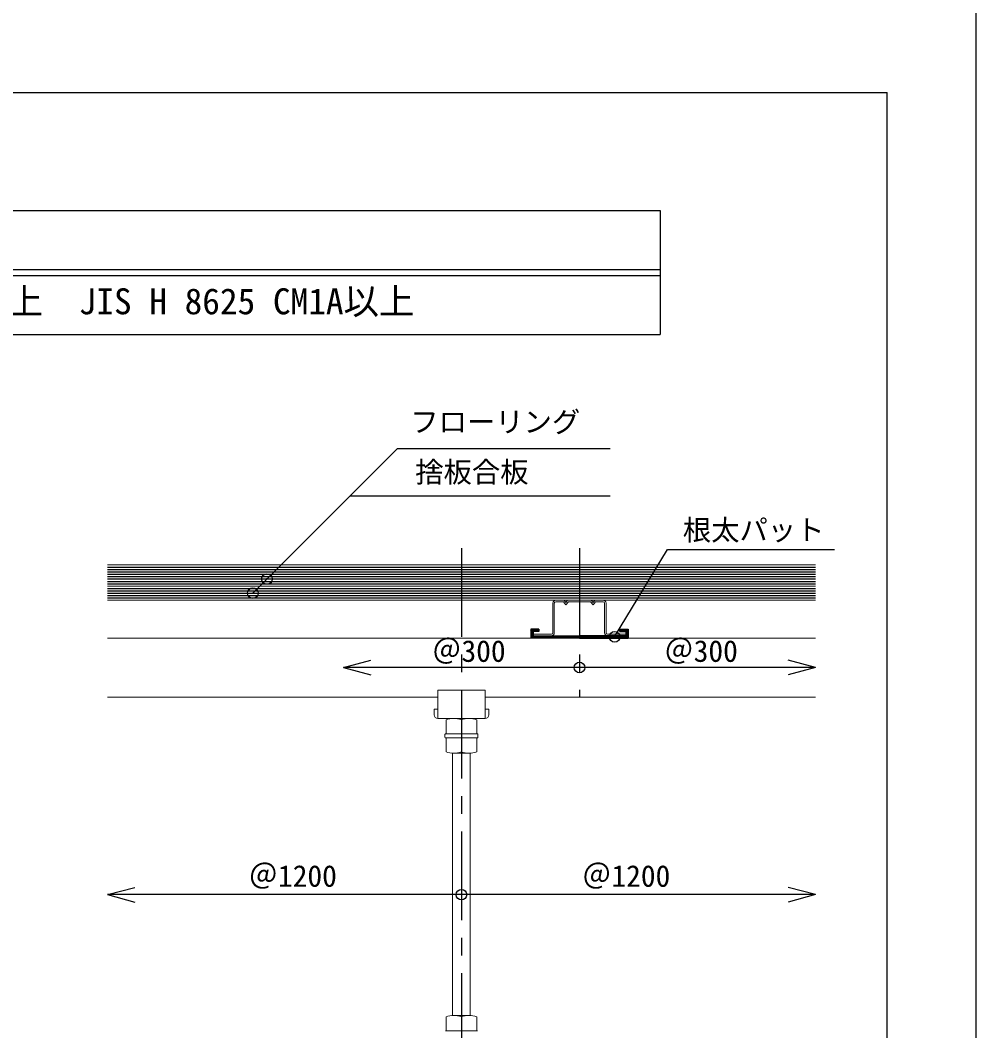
# Model space of a CAD drawing. Units: millimetres on the paper, enlarged 160 times, with parts at other scales. Extents: x -33008 to 32992, y -23168 to 22812.
# Drawn here: x 24356 to 32992, y -6624 to 2505 of the extents above; entities that cross this region are included whole.
import ezdxf
from ezdxf.enums import TextEntityAlignment as Align

# ---------------------------------------------------------------- set-up
doc = ezdxf.new("R2010")
doc.units = ezdxf.units.MM
doc.header["$LTSCALE"] = 160
doc.header["$PDMODE"] = 32
doc.header["$PDSIZE"] = 96
doc.linetypes.add('CHAIN1', pattern=[8, 5, -1, 1, -1])
for name, color, linetype in [('3-0_中心線', 4, 'CHAIN1'), ('3-2_太線１', 3, 'Continuous'), ('3-4_細線', 4, 'Continuous'), ('3-5_寸法', 7, 'Continuous'), ('3-6_文字', 7, 'Continuous'), ('F-1_中線', 7, 'Continuous')]:
    doc.layers.add(name, color=color, linetype=linetype)
doc.layers.add('3-1_中線', color=7, linetype='Continuous', lineweight=18)
doc.styles.add('ＭＳ ゴシック', font='')
doc.styles.get('ＭＳ ゴシック').set_extended_font_data('MS Gothic')

msp = doc.modelspace()

# ---------------------------------------------------------------- linework, layer by layer
at = {"layer": '3-0_中心線'}
for p, q in [((28343.4, -2264.4), (28343.4, -13081.3)), ((29410.1, -2264.4), (29410.1, -3609.3))]:
    msp.add_line(p, q, dxfattribs=at)
at = {"layer": '3-1_中線'}
for p, q in [((25143.4, -2414.7), (31543.4, -2414.7)), ((25143.4, -2606.7), (31543.4, -2606.7)), ((25143.4, -2734.7), (31543.4, -2734.7)), ((29195.7, -2734.7), (29271.4, -2734.7)), ((29624.5, -2734.7), (29548.8, -2734.7)), ((29170.1, -2760.3), (29170.1, -3029.1)), ((29182.9, -2760.3), (29182.9, -3029.1)), ((29265, -2747.5), (29195.7, -2747.5)), ((29555.2, -2747.5), (29624.5, -2747.5)), ((29637.3, -2760.3), (29637.3, -3029.1)), ((29650.1, -2760.3), (29650.1, -3029.1)), ((25143.4, -3076), (28636.8, -3076)), ((28636.8, -3076), (31543.4, -3076)), ((28990.9, -3041.9), (28990.9, -3054.7)), ((29157.3, -3041.9), (28990.9, -3041.9)), ((28990.9, -3054.7), (29157.3, -3054.7)), ((29829.3, -3054.7), (29662.9, -3054.7)), ((28556.8, -3547.5), (28130.1, -3547.5)), ((28130.1, -3547.5), (28130.1, -3803.5)), ((28556.8, -3803.5), (28556.8, -3547.5)), ((25143.4, -3609.3), (28130.1, -3609.3)), ((28556.8, -3609.3), (31543.4, -3609.3)), ((28096, -3718.1), (28130.1, -3718.1)), ((28096, -3718.1), (28096, -3769.3)), ((28590.9, -3718.1), (28556.8, -3718.1)), ((28590.9, -3718.1), (28590.9, -3769.3)), ((28130.1, -3803.5), (28556.8, -3803.5)), ((28204.8, -3815.9), (28204.8, -3942.1)), ((28223.4, -3803.5), (28463.5, -3803.5)), ((28274.1, -3803.5), (28412.8, -3803.5)), ((28343.4, -3815.9), (28343.4, -3942.1)), ((28482.1, -3942.1), (28482.1, -3815.9)), ((28194.1, -3972.7), (28194.1, -3947.5)), ((28199.4, -3942.1), (28487.4, -3942.1)), ((28199.4, -3978), (28487.4, -3978)), ((28204.8, -3942.1), (28482.1, -3942.1)), ((28204.8, -3978), (28204.8, -4104.3)), ((28482.1, -3978), (28204.8, -3978)), ((28343.4, -4104.3), (28343.4, -3978)), ((28482.1, -4104.3), (28482.1, -3978)), ((28492.8, -3947.5), (28492.8, -3972.7)), ((28263.4, -4116.7), (28263.4, -6485.5)), ((28412.8, -4116.7), (28274.1, -4116.7)), ((28423.4, -4116.7), (28423.4, -6485.5)), ((28204.8, -6497.8), (28204.8, -6624.1)), ((28274.1, -6485.5), (28412.8, -6485.5)), ((28343.4, -6497.8), (28343.4, -6624.1)), ((28482.1, -6624.1), (28482.1, -6497.8)), ((28487.4, -6624.1), (28199.4, -6624.1)), ((28204.8, -6624.1), (28482.1, -6624.1))]:
    msp.add_line(p, q, dxfattribs=at)
for points in [[(29271.4, -2734.7), (29287.4, -2756), (29303.4, -2734.7), (29410.1, -2734.7)], [(29548.8, -2734.7), (29532.8, -2756), (29516.8, -2734.7), (29410.1, -2734.7)], [(29265, -2747.5), (29287.4, -2777.3), (29309.8, -2747.5), (29410.1, -2747.5)], [(29555.2, -2747.5), (29532.8, -2777.3), (29510.4, -2747.5), (29410.1, -2747.5)], [(29662.9, -3041.9), (29829.3, -3041.9), (29829.3, -3054.7)]]:
    msp.add_lwpolyline(points, dxfattribs=at)
for centre, radius, start, end in [((29195.7, -2760.3), 25.6, 90, 180), ((29624.5, -2760.3), 25.6, 0, 90), ((29195.7, -2760.3), 12.8, 90, 180), ((29624.5, -2760.3), 12.8, 0, 90), ((29157.3, -3029.1), 12.8, 270, 0), ((29157.3, -3029.1), 25.6, 270, 0), ((29662.9, -3029.1), 25.6, 180, 270), ((29662.9, -3029.1), 12.8, 180, 270), ((28130.1, -3769.3), 34.1, 180, 270), ((28274.1, -4003.7), 200.3, 69.74384, 110.25616), ((28412.8, -4003.7), 200.3, 69.74384, 110.25616), ((28556.8, -3769.3), 34.1, 270, 0), ((28199.4, -3947.5), 5.33, 90, 180), ((28199.4, -3972.7), 5.33, 180, 270), ((28487.4, -3947.5), 5.33, 0, 90), ((28487.4, -3972.7), 5.33, 270, 0), ((28274.1, -3916.4), 200.3, 249.74384, 290.25616), ((28412.8, -3916.4), 200.3, 249.74384, 290.25616), ((28274.1, -6685.7), 200.3, 69.74384, 110.25616), ((28412.8, -6685.7), 200.3, 69.74384, 110.25616)]:
    msp.add_arc(centre, radius, start, end, dxfattribs=at)
at = {"layer": '3-2_太線１'}
for p, q in [((25143.4, -2628), (31543.4, -2628)), ((25143.4, -2649.3), (31543.4, -2649.3)), ((25143.4, -2670.7), (31543.4, -2670.7)), ((25143.4, -2692), (31543.4, -2692)), ((25143.4, -2713.3), (31543.4, -2713.3)), ((29044.2, -2996), (28969.6, -2996)), ((28969.6, -2996), (28969.6, -3076)), ((28969.6, -3002.2), (28975.8, -2996)), ((28969.6, -3009.8), (28983.4, -2996)), ((28969.6, -3017.3), (28990.9, -2996)), ((28969.6, -3024.9), (28998.4, -2996)), ((28969.6, -3032.4), (29006, -2996)), ((28992.2, -3017.3), (29013.5, -2996)), ((28999.7, -3017.3), (29021.1, -2996)), ((29007.3, -3017.3), (29028.6, -2996)), ((29014.8, -3017.3), (29036.2, -2996)), ((29022.4, -3017.3), (29043.7, -2996)), ((29029.9, -3017.3), (29044.2, -3003)), ((29037.4, -3017.3), (29044.2, -3010.5)), ((29776, -3017.3), (29776, -2996)), ((29776, -3002.9), (29782.9, -2996)), ((29776, -3010.4), (29790.4, -2996)), ((29776.6, -3017.3), (29797.9, -2996)), ((29784.2, -3017.3), (29805.5, -2996)), ((29791.7, -3017.3), (29813, -2996)), ((29799.2, -3017.3), (29820.6, -2996)), ((29806.8, -3017.3), (29828.1, -2996)), ((29814.3, -3017.3), (29835.7, -2996)), ((29821.9, -3017.3), (29843.2, -2996)), ((29829.3, -3017.4), (29850.6, -2996.1)), ((29829.3, -3025), (29850.6, -3003.6)), ((29829.3, -3032.5), (29850.6, -3011.2)), ((28969.6, -3040), (28990.9, -3018.6)), ((28969.6, -3047.5), (28990.9, -3026.2)), ((28969.6, -3055), (28990.9, -3033.7)), ((28969.6, -3062.6), (28990.9, -3041.2)), ((28969.6, -3070.1), (28990.9, -3048.8)), ((29410.1, -3076), (28969.6, -3076)), ((28971.2, -3076), (28992.6, -3054.7)), ((28978.8, -3076), (29000.1, -3054.7)), ((28986.3, -3076), (29007.7, -3054.7)), ((28990.9, -3054.7), (29410.1, -3054.7)), ((28993.9, -3076), (29015.2, -3054.7)), ((29001.4, -3076), (29022.7, -3054.7)), ((29008.9, -3076), (29030.3, -3054.7)), ((29016.5, -3076), (29037.8, -3054.7)), ((29024, -3076), (29045.4, -3054.7)), ((29031.6, -3076), (29052.9, -3054.7)), ((29039.1, -3076), (29060.5, -3054.7)), ((29046.7, -3076), (29068, -3054.7)), ((29054.2, -3076), (29075.5, -3054.7)), ((29061.7, -3076), (29083.1, -3054.7)), ((29069.3, -3076), (29090.6, -3054.7)), ((29076.8, -3076), (29098.2, -3054.7)), ((29084.4, -3076), (29105.7, -3054.7)), ((29091.9, -3076), (29113.2, -3054.7)), ((29099.5, -3076), (29120.8, -3054.7)), ((29107, -3076), (29128.3, -3054.7)), ((29114.5, -3076), (29135.9, -3054.7)), ((29122.1, -3076), (29143.4, -3054.7)), ((29129.6, -3076), (29151, -3054.7)), ((29137.2, -3076), (29158.5, -3054.7)), ((29144.7, -3076), (29166, -3054.7)), ((29152.3, -3076), (29173.6, -3054.7)), ((29159.8, -3076), (29181.1, -3054.7)), ((29167.3, -3076), (29188.7, -3054.7)), ((29174.9, -3076), (29196.2, -3054.7)), ((29182.4, -3076), (29203.8, -3054.7)), ((29190, -3076), (29211.3, -3054.7)), ((29197.5, -3076), (29218.8, -3054.7)), ((29205.1, -3076), (29226.4, -3054.7)), ((29212.6, -3076), (29233.9, -3054.7)), ((29220.1, -3076), (29241.5, -3054.7)), ((29227.7, -3076), (29249, -3054.7)), ((29235.2, -3076), (29256.6, -3054.7)), ((29242.8, -3076), (29264.1, -3054.7)), ((29250.3, -3076), (29271.6, -3054.7)), ((29257.9, -3076), (29279.2, -3054.7)), ((29265.4, -3076), (29286.7, -3054.7)), ((29272.9, -3076), (29294.3, -3054.7)), ((29280.5, -3076), (29301.8, -3054.7)), ((29288, -3076), (29309.4, -3054.7)), ((29295.6, -3076), (29316.9, -3054.7)), ((29303.1, -3076), (29324.4, -3054.7)), ((29310.6, -3076), (29332, -3054.7)), ((29318.2, -3076), (29339.5, -3054.7)), ((29325.7, -3076), (29347.1, -3054.7)), ((29333.3, -3076), (29354.6, -3054.7)), ((29340.8, -3076), (29362.2, -3054.7)), ((29348.4, -3076), (29369.7, -3054.7)), ((29355.9, -3076), (29377.2, -3054.7)), ((29363.4, -3076), (29384.8, -3054.7)), ((29371, -3076), (29392.3, -3054.7)), ((29378.5, -3076), (29399.9, -3054.7)), ((29386.1, -3076), (29407.4, -3054.7)), ((29393.6, -3076), (29414.9, -3054.7)), ((29401.2, -3076), (29422.5, -3054.7)), ((29408.7, -3076), (29430, -3054.7)), ((29829.3, -3054.7), (29410.1, -3054.7)), ((29410.1, -3076), (29850.6, -3076)), ((29416.2, -3076), (29437.6, -3054.7)), ((29423.8, -3076), (29445.1, -3054.7)), ((29431.3, -3076), (29452.7, -3054.7)), ((29438.9, -3076), (29460.2, -3054.7)), ((29446.4, -3076), (29467.7, -3054.7)), ((29454, -3076), (29475.3, -3054.7)), ((29461.5, -3076), (29482.8, -3054.7)), ((29469, -3076), (29490.4, -3054.7)), ((29476.6, -3076), (29497.9, -3054.7)), ((29484.1, -3076), (29505.5, -3054.7)), ((29491.7, -3076), (29513, -3054.7)), ((29499.2, -3076), (29520.5, -3054.7)), ((29506.8, -3076), (29528.1, -3054.7)), ((29514.3, -3076), (29535.6, -3054.7)), ((29521.8, -3076), (29543.2, -3054.7)), ((29529.4, -3076), (29550.7, -3054.7)), ((29536.9, -3076), (29558.3, -3054.7)), ((29544.5, -3076), (29565.8, -3054.7)), ((29552, -3076), (29573.3, -3054.7)), ((29559.5, -3076), (29580.9, -3054.7)), ((29567.1, -3076), (29588.4, -3054.7)), ((29574.6, -3076), (29596, -3054.7)), ((29582.2, -3076), (29603.5, -3054.7)), ((29589.7, -3076), (29611.1, -3054.7)), ((29597.3, -3076), (29618.6, -3054.7)), ((29604.8, -3076), (29626.1, -3054.7)), ((29612.3, -3076), (29633.7, -3054.7)), ((29619.9, -3076), (29641.2, -3054.7)), ((29627.4, -3076), (29648.8, -3054.7)), ((29635, -3076), (29656.3, -3054.7)), ((29642.5, -3076), (29663.9, -3054.7)), ((29650.1, -3076), (29671.4, -3054.7)), ((29657.6, -3076), (29678.9, -3054.7)), ((29665.1, -3076), (29686.5, -3054.7)), ((29672.7, -3076), (29694, -3054.7)), ((29680.2, -3076), (29701.6, -3054.7)), ((29687.8, -3076), (29709.1, -3054.7)), ((29695.3, -3076), (29716.6, -3054.7)), ((29702.9, -3076), (29724.2, -3054.7)), ((29710.4, -3076), (29731.7, -3054.7)), ((29717.9, -3076), (29739.3, -3054.7)), ((29725.5, -3076), (29746.8, -3054.7)), ((29733, -3076), (29754.4, -3054.7)), ((29740.6, -3076), (29761.9, -3054.7)), ((29748.1, -3076), (29769.4, -3054.7)), ((29755.7, -3076), (29777, -3054.7)), ((29763.2, -3076), (29784.5, -3054.7)), ((29770.7, -3076), (29792.1, -3054.7)), ((29778.3, -3076), (29799.6, -3054.7)), ((29785.8, -3076), (29807.2, -3054.7)), ((29793.4, -3076), (29814.7, -3054.7)), ((29800.9, -3076), (29822.2, -3054.7)), ((29808.5, -3076), (29850.6, -3033.8)), ((29816, -3076), (29850.6, -3041.4)), ((29823.5, -3076), (29850.6, -3048.9)), ((29829.3, -3040.1), (29850.6, -3018.7)), ((29829.3, -3047.2), (29829.3, -3054.7)), ((29829.5, -3047.4), (29850.6, -3026.3)), ((29831.1, -3076), (29850.6, -3056.4)), ((29838.6, -3076), (29850.6, -3064)), ((29846.2, -3076), (29850.6, -3071.5))]:
    msp.add_line(p, q, dxfattribs=at)
for points in [[(29044.2, -2996), (29044.2, -3017.3), (28990.9, -3017.3), (28990.9, -3054.7)], [(29776, -2996), (29850.6, -2996), (29850.6, -3076)], [(29776, -3017.3), (29829.2, -3017.3), (29829.3, -3017.3), (29829.3, -3047.2)]]:
    msp.add_lwpolyline(points, dxfattribs=at)
at = {"layer": '3-4_細線'}
for p, q in [((25143.4, -2436), (31543.4, -2436)), ((25143.4, -2457.3), (31543.4, -2457.3)), ((25143.4, -2478.7), (31543.4, -2478.7)), ((25143.4, -2500), (31543.4, -2500)), ((25143.4, -2521.3), (31543.4, -2521.3)), ((25143.4, -2542.7), (31543.4, -2542.7)), ((25143.4, -2564), (31543.4, -2564)), ((25143.4, -2585.3), (31543.4, -2585.3))]:
    msp.add_line(p, q, dxfattribs=at)
at = {"layer": '3-5_寸法'}
for p, q in [((27276.8, -3342.7), (27524, -3276.4)), ((31543.4, -3342.7), (31296.2, -3276.4)), ((29410.1, -3342.7), (27276.8, -3342.7)), ((27276.8, -3342.7), (27524, -3408.9)), ((31543.4, -3342.7), (29410.1, -3342.7)), ((31543.4, -3342.7), (31296.2, -3408.9)), ((31543.4, -5394.4), (31296.2, -5328.2)), ((25143.4, -5394.4), (25390.7, -5460.7)), ((31543.4, -5394.4), (28343.4, -5394.4)), ((31543.4, -5394.4), (31296.2, -5460.7))]:
    msp.add_line(p, q, dxfattribs=at)
msp.add_lwpolyline([(28343.4, -5394.4), (25143.4, -5394.4), (25390.7, -5328.2)], dxfattribs=at)
for p in [(29410.1, -3342.7), (28343.4, -5394.4)]:
    msp.add_point(p, dxfattribs=at)
at = {"layer": '3-6_文字'}
for p, q in [((16192, 1852), (32192, 1852)), ((32192, -14148), (32192, 1852)), ((18139.2, 252), (30139.2, 252)), ((18139.2, 198.7), (30139.2, 198.7)), ((27764.7, -1363.8), (26457.9, -2670.7)), ((27764.7, -1363.8), (29686.5, -1363.8)), ((27338, -1790.5), (29686.5, -1790.5)), ((29727.7, -3065.3), (30204.7, -2277.4)), ((30204.7, -2277.4), (31714.9, -2277.4))]:
    msp.add_line(p, q, dxfattribs=at)
for points in [[(18139.2, 785.3), (18139.2, -334.7), (30139.2, -334.7)], [(18139.2, 785.3), (30139.2, 785.3), (30139.2, -334.7)]]:
    msp.add_lwpolyline(points, dxfattribs=at)
for p in [(26585.9, -2542.7), (26457.9, -2670.7), (29727.7, -3065.3)]:
    msp.add_point(p, dxfattribs=at)
at = {"layer": 'F-1_中線'}
msp.add_line((32992, 22812), (32992, -22788), dxfattribs=at)

# ---------------------------------------------------------------- texts
at = {"layer": '3-5_寸法', "style": 'ＭＳ ゴシック'}
for s, p in [('＠300', (28077.1, -3349.9)), ('＠300', (30175.8, -3349.9)), ('＠1200', (26419, -5382)), ('＠1200', (29432.4, -5382))]:
    msp.add_text(s, height=195.5, dxfattribs=at).set_placement(p, align=Align.BOTTOM_LEFT)
at = {"layer": '3-6_文字', "style": 'ＭＳ ゴシック'}
for s, height, p in [('※１\u3000JIS H 8610 電気亜鉛めっき1級以上\u3000JIS H 8625 CM1A以上', 234.6, (18489.1, -221.7)), ('フローリング', 187.7, (27881.2, -1273.5)), ('捨板合板', 187.7, (27926, -1726.6)), ('根太パット', 187.7, (30344.3, -2249.5))]:
    msp.add_text(s, height=height, dxfattribs=at).set_placement(p, align=Align.BOTTOM_LEFT)

doc.saveas('drawing.dxf')
